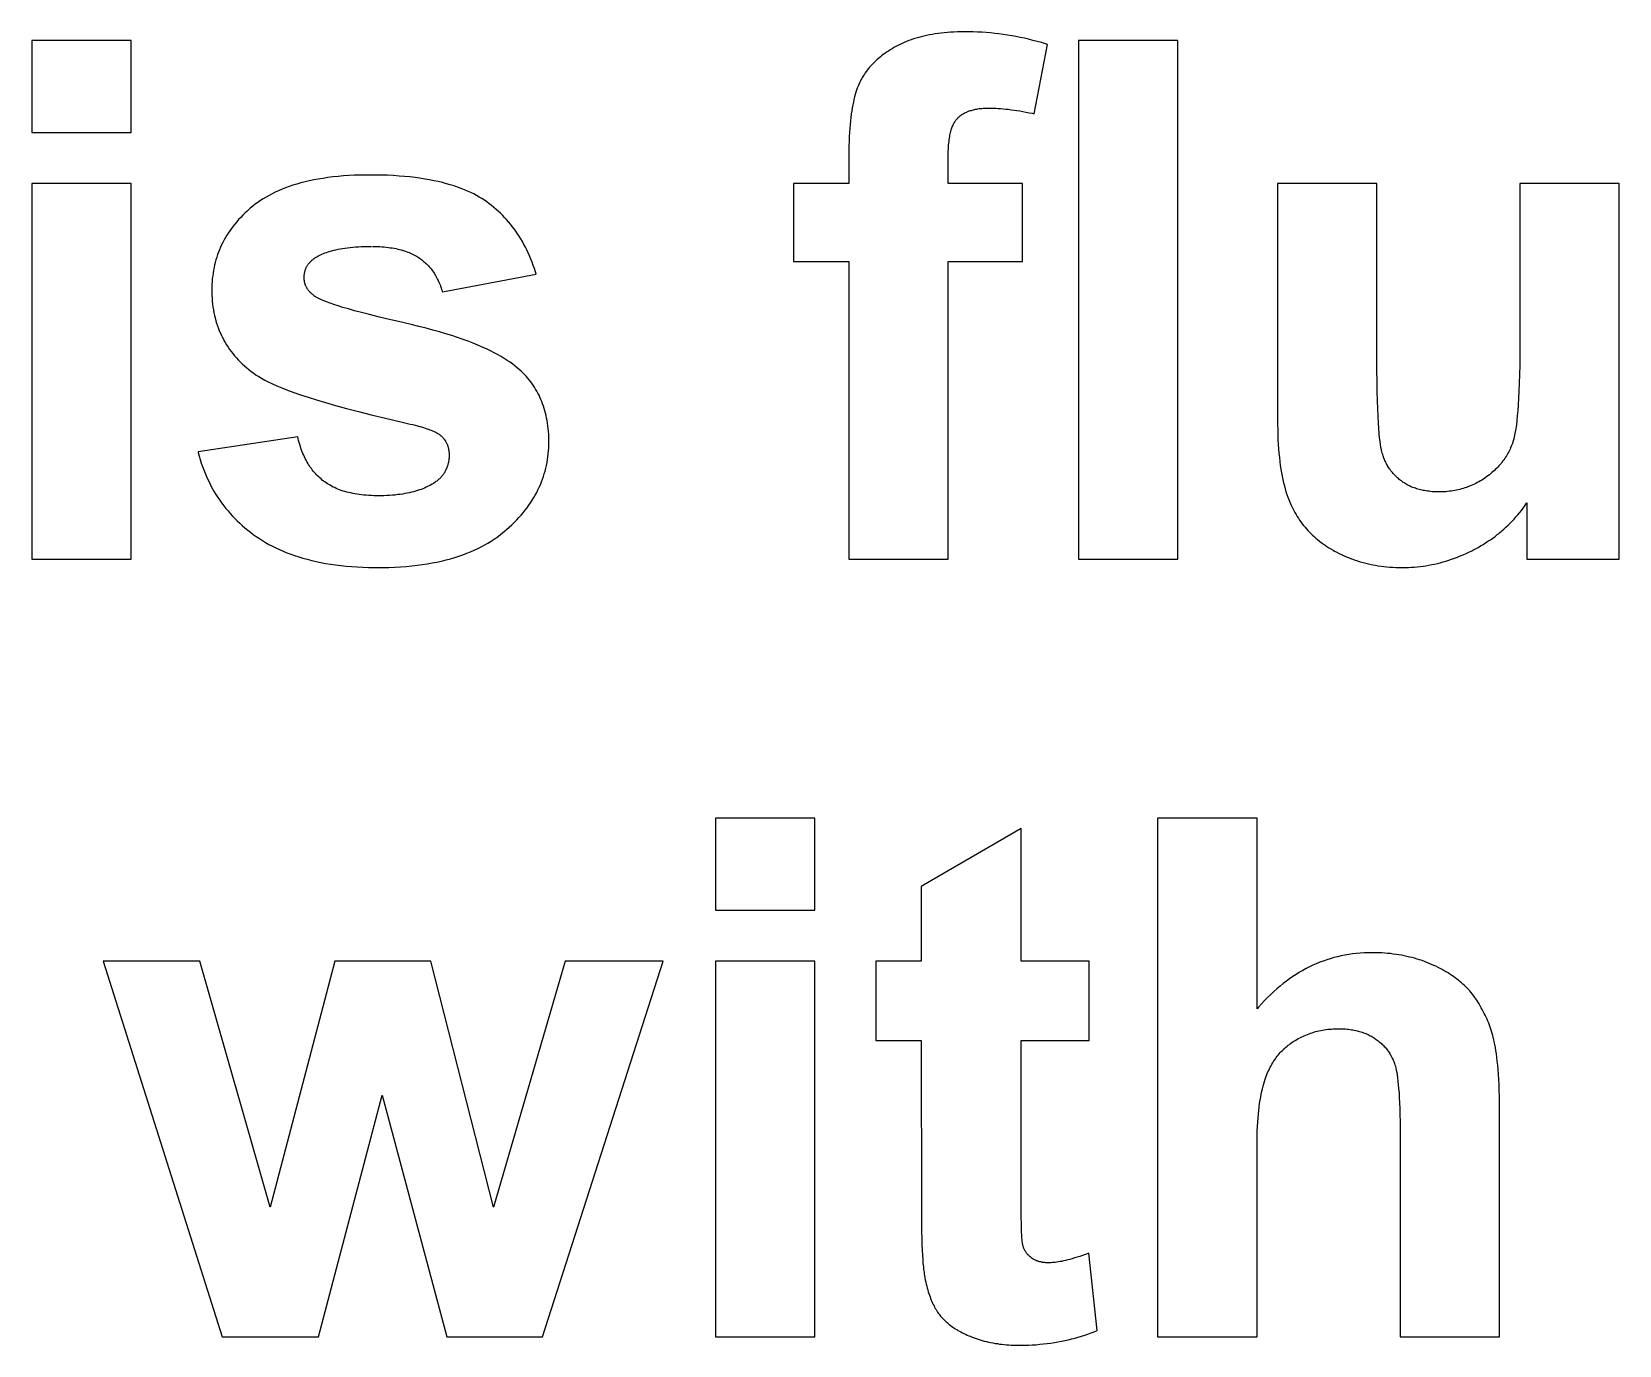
# Model space of a CAD drawing. Header units: millimetres. Extents: x 0 to 841, y 0 to 594.
# Drawn here: x 163.5 to 175.74, y 324.76 to 334.9 of the extents above; entities that cross this region are included whole.
import ezdxf

# ---------------------------------------------------------------- set-up
doc = ezdxf.new("R2010")
doc.units = ezdxf.units.MM
doc.header["$LTSCALE"] = 46.255
doc.layers.add('5_CURVES', color=7, linetype='CONTINUOUS')

msp = doc.modelspace()

# ---------------------------------------------------------------- linework, layer by layer
at = {"layer": '5_CURVES', "color": 7, "linetype": 'CONTINUOUS'}
for p, q in [((163.497, 334.83), (163.497, 334.121)), ((164.264, 334.83), (163.497, 334.83)), ((164.264, 334.121), (164.264, 334.83)), ((171.23, 334.265), (171.333, 334.8)), ((171.571, 334.83), (171.571, 330.83)), ((172.338, 334.83), (171.571, 334.83)), ((172.338, 330.83), (172.338, 334.83)), ((163.497, 334.121), (164.264, 334.121)), ((169.8, 333.946), (169.8, 333.728)), ((163.497, 333.728), (163.497, 330.83)), ((164.264, 333.728), (163.497, 333.728)), ((164.264, 330.83), (164.264, 333.728)), ((169.374, 333.728), (169.374, 333.125)), ((169.8, 333.728), (169.374, 333.728)), ((171.14, 333.728), (170.567, 333.728)), ((171.14, 333.125), (171.14, 333.728)), ((173.107, 333.728), (173.107, 331.867)), ((173.874, 333.728), (173.107, 333.728)), ((173.874, 332.289), (173.874, 333.728)), ((175.743, 333.728), (174.976, 333.728)), ((175.743, 330.83), (175.743, 333.728)), ((169.374, 333.125), (169.8, 333.125)), ((169.8, 333.125), (169.8, 330.83)), ((170.567, 330.83), (170.567, 333.125)), ((170.567, 333.125), (171.14, 333.125)), ((166.665, 332.893), (167.388, 333.027)), ((165.549, 331.774), (164.78, 331.657)), ((175.031, 331.264), (175.031, 330.83)), ((163.497, 330.83), (164.264, 330.83)), ((169.8, 330.83), (170.567, 330.83)), ((171.571, 330.83), (172.338, 330.83)), ((175.031, 330.83), (175.743, 330.83)), ((168.771, 328.83), (168.771, 328.121)), ((169.538, 328.83), (168.771, 328.83)), ((169.538, 328.121), (169.538, 328.83)), ((172.182, 328.83), (172.182, 324.83)), ((172.949, 328.83), (172.182, 328.83)), ((172.949, 327.359), (172.949, 328.83)), ((171.129, 328.751), (170.359, 328.304)), ((171.129, 327.728), (171.129, 328.751)), ((170.359, 328.304), (170.359, 327.728)), ((168.771, 328.121), (169.538, 328.121)), ((164.048, 327.728), (164.965, 324.83)), ((164.793, 327.728), (164.048, 327.728)), ((165.336, 325.829), (164.793, 327.728)), ((165.836, 327.728), (165.336, 325.829)), ((166.575, 327.728), (165.836, 327.728)), ((167.058, 325.829), (166.575, 327.728)), ((167.612, 327.728), (167.058, 325.829)), ((167.437, 324.83), (168.368, 327.728)), ((168.368, 327.728), (167.612, 327.728)), ((168.771, 327.728), (168.771, 324.83)), ((169.538, 327.728), (168.771, 327.728)), ((169.538, 324.83), (169.538, 327.728)), ((170.007, 327.728), (170.007, 327.117)), ((170.359, 327.728), (170.007, 327.728)), ((171.653, 327.728), (171.129, 327.728)), ((171.653, 327.117), (171.653, 327.728)), ((170.007, 327.117), (170.359, 327.117)), ((170.359, 327.117), (170.36, 325.767)), ((171.129, 325.949), (171.129, 327.117)), ((171.129, 327.117), (171.653, 327.117)), ((165.71, 324.83), (166.201, 326.694)), ((166.201, 326.694), (166.7, 324.83)), ((174.82, 324.83), (174.82, 326.58)), ((174.054, 326.379), (174.054, 324.83)), ((171.129, 325.818), (171.129, 325.949)), ((171.13, 325.749), (171.129, 325.818)), ((171.715, 324.879), (171.65, 325.474)), ((164.965, 324.83), (165.71, 324.83)), ((166.7, 324.83), (167.437, 324.83)), ((168.771, 324.83), (169.538, 324.83)), ((172.182, 324.83), (172.949, 324.83)), ((174.054, 324.83), (174.82, 324.83))]:
    msp.add_line(p, q, dxfattribs=at)
for points in [[(170.692, 334.898), (170.691, 334.898), (170.664, 334.898), (170.637, 334.897), (170.611, 334.896), (170.585, 334.895), (170.56, 334.893), (170.536, 334.891), (170.512, 334.888), (170.488, 334.885), (170.465, 334.882), (170.443, 334.878), (170.421, 334.874), (170.4, 334.87), (170.379, 334.865), (170.359, 334.86), (170.339, 334.854), (170.319, 334.849), (170.3, 334.843), (170.281, 334.836), (170.263, 334.83), (170.246, 334.823), (170.228, 334.816), (170.211, 334.808), (170.195, 334.8), (170.179, 334.792), (170.163, 334.784)], [(171.333, 334.8), (171.318, 334.805), (171.285, 334.815), (171.252, 334.824), (171.22, 334.832), (171.187, 334.84), (171.155, 334.848), (171.122, 334.855), (171.089, 334.861), (171.056, 334.867), (171.024, 334.873), (170.991, 334.877), (170.958, 334.882), (170.925, 334.886), (170.892, 334.889), (170.859, 334.892), (170.826, 334.894), (170.793, 334.896), (170.759, 334.897), (170.726, 334.898), (170.692, 334.898)], [(170.163, 334.784), (170.148, 334.776), (170.133, 334.767), (170.119, 334.758), (170.105, 334.749), (170.091, 334.74), (170.078, 334.731), (170.065, 334.722), (170.053, 334.712), (170.041, 334.703), (170.029, 334.693), (170.018, 334.684), (170.008, 334.674), (169.997, 334.664), (169.987, 334.654), (169.978, 334.644), (169.968, 334.634), (169.959, 334.624), (169.951, 334.614), (169.942, 334.603), (169.935, 334.593), (169.927, 334.582), (169.92, 334.571), (169.912, 334.56), (169.906, 334.549), (169.899, 334.538), (169.893, 334.527), (169.887, 334.515), (169.884, 334.509), (169.882, 334.504), (169.876, 334.492)], [(169.876, 334.492), (169.871, 334.478), (169.865, 334.463), (169.859, 334.447), (169.854, 334.431), (169.849, 334.413), (169.844, 334.395), (169.839, 334.376), (169.835, 334.355), (169.83, 334.334), (169.826, 334.312), (169.822, 334.288), (169.819, 334.264), (169.815, 334.238), (169.812, 334.211), (169.809, 334.182), (169.807, 334.153), (169.805, 334.121), (169.803, 334.089), (169.802, 334.055), (169.801, 334.019), (169.8, 333.982), (169.8, 333.946)], [(170.638, 334.23), (170.64, 334.232), (170.642, 334.234), (170.647, 334.239), (170.651, 334.243), (170.656, 334.247), (170.661, 334.251), (170.667, 334.255), (170.672, 334.259), (170.678, 334.263), (170.683, 334.266), (170.689, 334.269), (170.696, 334.273), (170.702, 334.276), (170.709, 334.279), (170.715, 334.282), (170.722, 334.285), (170.729, 334.287), (170.737, 334.29), (170.745, 334.292), (170.752, 334.294), (170.761, 334.296), (170.769, 334.298), (170.778, 334.3), (170.787, 334.302), (170.796, 334.303), (170.805, 334.305), (170.815, 334.306), (170.825, 334.307), (170.835, 334.308), (170.846, 334.308), (170.857, 334.309), (170.868, 334.309), (170.878, 334.309)], [(170.878, 334.309), (170.896, 334.309), (170.914, 334.308), (170.933, 334.308), (170.952, 334.307), (170.971, 334.305), (170.991, 334.304), (171.011, 334.302), (171.032, 334.3), (171.053, 334.297), (171.075, 334.294), (171.097, 334.291), (171.119, 334.287), (171.142, 334.283), (171.166, 334.279), (171.19, 334.274), (171.215, 334.269), (171.23, 334.265)], [(170.567, 333.728), (170.567, 333.943), (170.567, 333.961), (170.567, 333.978), (170.568, 333.994), (170.569, 334.01), (170.57, 334.025), (170.571, 334.039), (170.573, 334.052), (170.574, 334.065), (170.576, 334.077), (170.578, 334.089), (170.58, 334.1), (170.582, 334.111), (170.585, 334.121), (170.587, 334.131), (170.59, 334.14), (170.593, 334.149), (170.595, 334.157), (170.598, 334.165), (170.601, 334.172), (170.605, 334.18), (170.608, 334.186), (170.611, 334.193), (170.615, 334.199), (170.618, 334.205), (170.622, 334.21), (170.626, 334.216), (170.63, 334.221), (170.634, 334.225), (170.638, 334.23)], [(166.106, 333.793), (166.078, 333.793), (166.031, 333.792), (165.986, 333.791), (165.943, 333.789), (165.901, 333.786), (165.86, 333.782), (165.82, 333.778), (165.781, 333.773), (165.744, 333.767), (165.707, 333.761), (165.672, 333.755), (165.638, 333.748), (165.605, 333.74), (165.573, 333.732), (165.542, 333.723), (165.512, 333.714), (165.483, 333.704), (165.455, 333.694), (165.428, 333.683), (165.401, 333.672), (165.376, 333.66), (165.351, 333.648), (165.328, 333.636), (165.305, 333.623), (165.283, 333.609), (165.261, 333.596), (165.241, 333.582), (165.221, 333.567), (165.202, 333.552), (165.183, 333.537)], [(166.989, 333.598), (166.969, 333.611), (166.949, 333.623), (166.928, 333.635), (166.906, 333.647), (166.883, 333.658), (166.859, 333.669), (166.835, 333.679), (166.809, 333.69), (166.782, 333.699), (166.755, 333.709), (166.726, 333.718), (166.696, 333.726), (166.665, 333.734), (166.633, 333.742), (166.6, 333.749), (166.565, 333.756), (166.529, 333.762), (166.492, 333.768), (166.454, 333.773), (166.414, 333.778), (166.373, 333.782), (166.331, 333.785), (166.287, 333.788), (166.241, 333.791), (166.194, 333.792), (166.146, 333.793), (166.106, 333.793)], [(174.976, 333.728), (174.976, 332.491), (174.976, 332.405), (174.975, 332.326), (174.973, 332.253), (174.971, 332.187), (174.969, 332.126), (174.966, 332.071), (174.963, 332.021), (174.96, 331.975), (174.956, 331.935), (174.953, 331.898), (174.949, 331.865), (174.945, 331.836), (174.94, 331.811), (174.936, 331.788), (174.932, 331.768), (174.927, 331.75), (174.923, 331.735), (174.919, 331.722)], [(167.388, 333.027), (167.382, 333.045), (167.374, 333.071), (167.365, 333.096), (167.356, 333.121), (167.347, 333.145), (167.337, 333.169), (167.327, 333.192), (167.316, 333.215), (167.305, 333.237), (167.294, 333.258), (167.282, 333.279), (167.27, 333.3), (167.258, 333.32), (167.245, 333.34), (167.232, 333.359), (167.218, 333.378), (167.204, 333.396), (167.19, 333.414), (167.175, 333.432), (167.16, 333.449), (167.145, 333.466), (167.129, 333.482), (167.113, 333.498), (167.096, 333.513), (167.079, 333.528), (167.062, 333.543), (167.044, 333.557), (167.026, 333.571), (167.008, 333.585), (166.989, 333.598)], [(165.183, 333.537), (165.177, 333.531), (165.159, 333.515), (165.142, 333.499), (165.125, 333.482), (165.109, 333.466), (165.093, 333.449), (165.079, 333.432), (165.064, 333.415), (165.051, 333.398), (165.038, 333.381), (165.025, 333.363), (165.013, 333.345), (165.002, 333.328), (164.991, 333.31), (164.981, 333.292), (164.971, 333.273), (164.962, 333.255), (164.954, 333.236), (164.946, 333.217), (164.938, 333.198), (164.931, 333.179), (164.924, 333.159), (164.918, 333.139), (164.913, 333.119), (164.908, 333.099), (164.903, 333.079), (164.899, 333.058), (164.896, 333.037), (164.893, 333.015), (164.89, 332.994), (164.888, 332.972), (164.887, 332.949), (164.886, 332.927), (164.886, 332.904)], [(165.686, 333.156), (165.695, 333.162), (165.704, 333.167), (165.714, 333.172), (165.724, 333.177), (165.735, 333.182), (165.747, 333.187), (165.759, 333.192), (165.771, 333.196), (165.784, 333.201), (165.798, 333.205), (165.812, 333.209), (165.827, 333.213), (165.843, 333.217), (165.86, 333.22), (165.877, 333.223), (165.895, 333.226), (165.913, 333.229), (165.933, 333.232), (165.953, 333.234), (165.974, 333.236), (165.995, 333.238), (166.018, 333.239), (166.042, 333.241), (166.066, 333.241), (166.091, 333.242), (166.117, 333.242), (166.119, 333.242)], [(166.125, 333.242), (166.144, 333.242), (166.163, 333.241), (166.181, 333.241), (166.198, 333.239), (166.215, 333.238), (166.232, 333.236), (166.248, 333.235), (166.263, 333.232), (166.278, 333.23), (166.293, 333.228), (166.307, 333.225), (166.321, 333.222), (166.335, 333.218), (166.348, 333.215), (166.361, 333.211), (166.373, 333.207), (166.385, 333.203), (166.397, 333.199), (166.408, 333.195), (166.419, 333.19), (166.43, 333.185), (166.44, 333.18), (166.45, 333.175), (166.46, 333.169), (166.47, 333.164), (166.479, 333.158), (166.488, 333.152)], [(165.598, 333.002), (165.598, 333.002), (165.598, 333.008), (165.598, 333.013), (165.599, 333.019), (165.599, 333.024), (165.6, 333.029), (165.601, 333.034), (165.602, 333.039), (165.603, 333.044), (165.604, 333.048), (165.605, 333.053), (165.606, 333.058), (165.608, 333.062), (165.61, 333.067), (165.611, 333.071), (165.613, 333.076), (165.615, 333.08), (165.617, 333.084), (165.62, 333.088), (165.622, 333.092), (165.625, 333.097), (165.627, 333.101), (165.63, 333.105), (165.633, 333.109), (165.636, 333.112), (165.64, 333.116), (165.643, 333.12), (165.647, 333.124), (165.65, 333.128), (165.654, 333.131), (165.658, 333.135), (165.663, 333.139), (165.667, 333.142), (165.671, 333.146), (165.676, 333.149), (165.681, 333.153), (165.686, 333.156)], [(166.488, 333.152), (166.496, 333.146), (166.504, 333.14), (166.512, 333.134), (166.52, 333.127), (166.528, 333.121), (166.535, 333.114), (166.543, 333.107), (166.55, 333.1), (166.557, 333.092), (166.564, 333.085), (166.57, 333.077), (166.577, 333.069), (166.583, 333.061), (166.589, 333.053), (166.595, 333.044), (166.601, 333.035), (166.607, 333.026), (166.612, 333.017), (166.618, 333.008), (166.623, 332.998), (166.628, 332.988), (166.633, 332.978), (166.638, 332.967), (166.642, 332.957), (166.647, 332.946), (166.651, 332.935), (166.655, 332.923), (166.659, 332.911), (166.663, 332.899), (166.665, 332.893)], [(165.674, 332.862), (165.671, 332.865), (165.667, 332.868), (165.662, 332.872), (165.658, 332.876), (165.654, 332.879), (165.65, 332.883), (165.647, 332.887), (165.643, 332.89), (165.64, 332.894), (165.636, 332.898), (165.633, 332.901), (165.63, 332.905), (165.628, 332.909), (165.625, 332.913), (165.622, 332.917), (165.62, 332.921), (165.618, 332.924), (165.616, 332.928), (165.614, 332.932), (165.612, 332.936), (165.61, 332.94), (165.609, 332.943), (165.608, 332.945), (165.607, 332.949), (165.606, 332.953), (165.604, 332.957), (165.603, 332.961), (165.602, 332.966), (165.601, 332.97), (165.6, 332.974), (165.6, 332.979), (165.599, 332.983), (165.599, 332.988), (165.598, 332.993), (165.598, 332.997), (165.598, 333.002)], [(164.886, 332.904), (164.886, 332.89), (164.887, 332.866), (164.888, 332.843), (164.89, 332.82), (164.892, 332.797), (164.895, 332.775), (164.898, 332.753), (164.902, 332.731), (164.907, 332.71), (164.911, 332.69), (164.917, 332.669), (164.923, 332.649), (164.93, 332.629), (164.937, 332.61), (164.944, 332.591), (164.952, 332.572), (164.961, 332.554), (164.97, 332.535), (164.975, 332.526), (164.979, 332.517), (164.99, 332.5), (165, 332.482), (165.011, 332.465), (165.023, 332.448), (165.035, 332.432), (165.048, 332.415), (165.062, 332.399), (165.076, 332.383), (165.09, 332.367), (165.105, 332.352), (165.121, 332.337), (165.137, 332.322), (165.154, 332.307), (165.172, 332.292), (165.19, 332.278), (165.209, 332.264), (165.229, 332.25)], [(166.327, 332.662), (166.244, 332.681), (166.17, 332.699), (166.103, 332.716), (166.042, 332.732), (165.988, 332.746), (165.94, 332.76), (165.898, 332.772), (165.86, 332.784), (165.827, 332.795), (165.798, 332.805), (165.772, 332.814), (165.751, 332.823), (165.732, 332.831), (165.716, 332.838), (165.702, 332.845), (165.691, 332.851), (165.682, 332.857), (165.674, 332.862)], [(167.244, 332.304), (167.226, 332.319), (167.207, 332.333), (167.187, 332.348), (167.165, 332.363), (167.142, 332.377), (167.117, 332.392), (167.091, 332.407), (167.064, 332.422), (167.035, 332.436), (167.004, 332.451), (166.972, 332.466), (166.937, 332.48), (166.901, 332.495), (166.863, 332.51), (166.824, 332.524), (166.782, 332.539), (166.738, 332.554), (166.691, 332.568), (166.643, 332.582), (166.592, 332.597), (166.539, 332.611), (166.483, 332.625), (166.425, 332.639), (166.327, 332.662)], [(165.229, 332.25), (165.248, 332.238), (165.27, 332.225), (165.294, 332.211), (165.322, 332.197), (165.353, 332.182), (165.388, 332.166), (165.427, 332.15), (165.471, 332.133), (165.518, 332.116), (165.571, 332.097), (165.63, 332.078), (165.694, 332.058), (165.764, 332.037), (165.841, 332.015), (165.925, 331.992), (166.017, 331.968), (166.116, 331.943), (166.225, 331.916), (166.343, 331.889)], [(167.486, 331.736), (167.486, 331.748), (167.486, 331.771), (167.485, 331.793), (167.483, 331.815), (167.481, 331.836), (167.479, 331.857), (167.476, 331.878), (167.473, 331.898), (167.469, 331.917), (167.465, 331.937), (167.461, 331.956), (167.456, 331.974), (167.45, 331.992), (167.445, 332.01), (167.438, 332.028), (167.432, 332.045), (167.425, 332.062), (167.417, 332.078), (167.41, 332.095), (167.402, 332.111), (167.393, 332.126), (167.384, 332.142), (167.375, 332.157), (167.365, 332.172), (167.36, 332.179), (167.355, 332.186), (167.344, 332.2), (167.333, 332.214), (167.322, 332.228), (167.31, 332.241), (167.298, 332.254), (167.285, 332.267), (167.272, 332.28), (167.258, 332.292), (167.244, 332.304)], [(173.915, 331.646), (173.911, 331.658), (173.908, 331.673), (173.904, 331.691), (173.901, 331.713), (173.898, 331.737), (173.894, 331.766), (173.891, 331.8), (173.888, 331.838), (173.885, 331.882), (173.882, 331.932), (173.88, 331.988), (173.878, 332.051), (173.876, 332.122), (173.875, 332.201), (173.874, 332.289)], [(166.343, 331.889), (166.416, 331.872), (166.436, 331.868), (166.454, 331.863), (166.472, 331.858), (166.488, 331.854), (166.504, 331.849), (166.518, 331.845), (166.532, 331.841), (166.545, 331.836), (166.557, 331.832), (166.568, 331.828), (166.579, 331.824), (166.588, 331.82), (166.597, 331.816), (166.606, 331.812), (166.614, 331.808), (166.621, 331.804), (166.627, 331.8), (166.634, 331.797), (166.639, 331.793), (166.644, 331.789), (166.649, 331.786), (166.653, 331.782), (166.657, 331.779), (166.661, 331.776)], [(173.107, 331.867), (173.108, 331.826), (173.109, 331.788), (173.11, 331.75), (173.112, 331.714), (173.115, 331.68), (173.118, 331.646), (173.121, 331.614), (173.124, 331.583), (173.128, 331.553), (173.133, 331.524), (173.137, 331.496), (173.143, 331.469), (173.148, 331.443), (173.154, 331.419), (173.16, 331.395), (173.166, 331.372), (173.172, 331.35), (173.179, 331.329), (173.186, 331.308), (173.194, 331.289), (173.201, 331.27), (173.209, 331.252)], [(165.748, 331.432), (165.738, 331.44), (165.729, 331.448), (165.72, 331.456), (165.711, 331.464), (165.702, 331.472), (165.693, 331.481), (165.685, 331.49), (165.677, 331.499), (165.669, 331.509), (165.661, 331.519), (165.654, 331.529), (165.646, 331.539), (165.639, 331.549), (165.632, 331.56), (165.626, 331.571), (165.619, 331.583), (165.613, 331.594), (165.607, 331.606), (165.601, 331.619), (165.595, 331.631), (165.589, 331.644), (165.584, 331.658), (165.579, 331.671), (165.574, 331.685), (165.569, 331.699), (165.564, 331.714), (165.56, 331.729), (165.556, 331.745), (165.552, 331.76), (165.549, 331.774)], [(166.661, 331.776), (166.664, 331.772), (166.668, 331.769), (166.671, 331.765), (166.674, 331.761), (166.677, 331.758), (166.68, 331.754), (166.682, 331.75), (166.685, 331.746), (166.688, 331.742), (166.69, 331.738), (166.692, 331.734), (166.695, 331.729), (166.697, 331.725), (166.699, 331.721), (166.701, 331.716), (166.703, 331.712), (166.704, 331.707), (166.706, 331.703), (166.707, 331.698), (166.709, 331.693), (166.71, 331.689), (166.711, 331.684), (166.712, 331.679), (166.713, 331.674), (166.714, 331.669), (166.715, 331.663), (166.715, 331.658), (166.716, 331.653), (166.716, 331.647), (166.717, 331.642), (166.717, 331.636), (166.717, 331.632)], [(167.153, 331.052), (167.16, 331.058), (167.181, 331.077), (167.2, 331.095), (167.219, 331.113), (167.238, 331.132), (167.255, 331.151), (167.272, 331.169), (167.288, 331.188), (167.303, 331.207), (167.318, 331.226), (167.332, 331.246), (167.345, 331.265), (167.358, 331.284), (167.37, 331.304), (167.381, 331.324), (167.392, 331.344), (167.402, 331.364), (167.412, 331.384), (167.421, 331.404), (167.429, 331.425), (167.437, 331.446), (167.444, 331.467), (167.448, 331.477), (167.451, 331.488), (167.457, 331.509), (167.462, 331.531), (167.467, 331.552), (167.472, 331.574), (167.476, 331.597), (167.479, 331.619), (167.481, 331.642), (167.484, 331.665), (167.485, 331.688), (167.486, 331.712), (167.486, 331.736)], [(164.78, 331.657), (164.781, 331.653), (164.788, 331.625), (164.796, 331.598), (164.805, 331.571), (164.814, 331.544), (164.824, 331.519), (164.834, 331.493), (164.844, 331.468), (164.855, 331.444), (164.867, 331.42), (164.879, 331.396), (164.892, 331.373), (164.905, 331.35), (164.918, 331.328), (164.933, 331.306), (164.947, 331.284), (164.962, 331.263), (164.97, 331.252), (164.978, 331.242), (164.994, 331.221), (165.011, 331.201), (165.028, 331.182), (165.045, 331.162), (165.064, 331.143), (165.082, 331.125), (165.102, 331.106), (165.121, 331.088), (165.142, 331.071), (165.163, 331.053), (165.184, 331.037), (165.206, 331.02), (165.229, 331.004)], [(166.717, 331.632), (166.717, 331.625), (166.716, 331.617), (166.716, 331.61), (166.715, 331.603), (166.715, 331.596), (166.714, 331.589), (166.713, 331.582), (166.711, 331.575), (166.71, 331.568), (166.708, 331.562), (166.706, 331.555), (166.704, 331.549), (166.702, 331.543), (166.7, 331.537), (166.698, 331.531), (166.696, 331.528), (166.695, 331.525), (166.692, 331.519), (166.689, 331.513), (166.686, 331.507), (166.683, 331.502), (166.68, 331.496), (166.676, 331.491), (166.673, 331.486), (166.669, 331.48), (166.665, 331.475), (166.661, 331.47), (166.656, 331.465), (166.652, 331.46), (166.647, 331.455), (166.642, 331.45), (166.637, 331.446), (166.632, 331.441), (166.626, 331.437), (166.621, 331.432), (166.615, 331.428)], [(174.07, 331.427), (174.062, 331.433), (174.054, 331.439), (174.046, 331.445), (174.039, 331.451), (174.032, 331.458), (174.025, 331.464), (174.018, 331.471), (174.011, 331.477), (174.005, 331.484), (173.999, 331.491), (173.993, 331.498), (173.987, 331.505), (173.981, 331.512), (173.976, 331.52), (173.971, 331.527), (173.965, 331.535), (173.961, 331.542), (173.956, 331.55), (173.954, 331.554), (173.951, 331.558), (173.947, 331.566), (173.943, 331.574), (173.939, 331.583), (173.935, 331.591), (173.931, 331.6), (173.927, 331.609), (173.924, 331.618), (173.921, 331.627), (173.918, 331.636), (173.915, 331.646)], [(174.919, 331.722), (174.915, 331.711), (174.91, 331.7), (174.905, 331.689), (174.901, 331.678), (174.895, 331.668), (174.89, 331.657), (174.884, 331.647), (174.879, 331.636), (174.876, 331.631), (174.873, 331.626), (174.866, 331.616), (174.86, 331.606), (174.853, 331.596), (174.846, 331.587), (174.838, 331.577), (174.831, 331.568), (174.823, 331.559), (174.815, 331.549), (174.807, 331.54), (174.798, 331.531), (174.789, 331.523), (174.78, 331.514), (174.771, 331.505), (174.761, 331.497), (174.751, 331.489), (174.741, 331.48), (174.73, 331.472), (174.719, 331.464), (174.708, 331.457), (174.706, 331.455)], [(166.168, 331.319), (166.157, 331.319), (166.136, 331.319), (166.117, 331.32), (166.097, 331.321), (166.078, 331.322), (166.06, 331.324), (166.042, 331.326), (166.024, 331.328), (166.007, 331.33), (165.99, 331.333), (165.974, 331.336), (165.958, 331.34), (165.943, 331.343), (165.928, 331.347), (165.913, 331.351), (165.899, 331.355), (165.885, 331.36), (165.872, 331.365), (165.859, 331.37), (165.846, 331.375), (165.834, 331.381), (165.822, 331.386), (165.81, 331.392), (165.799, 331.399), (165.788, 331.405), (165.778, 331.411), (165.767, 331.418), (165.757, 331.425), (165.748, 331.432)], [(166.615, 331.428), (166.606, 331.421), (166.596, 331.414), (166.585, 331.408), (166.574, 331.401), (166.563, 331.395), (166.551, 331.389), (166.539, 331.384), (166.527, 331.378), (166.514, 331.373), (166.501, 331.367), (166.487, 331.363), (166.472, 331.358), (166.458, 331.353), (166.442, 331.349), (166.426, 331.345), (166.41, 331.341), (166.393, 331.338), (166.376, 331.335), (166.358, 331.332), (166.339, 331.329), (166.32, 331.327), (166.3, 331.324), (166.279, 331.323), (166.258, 331.321), (166.236, 331.32), (166.214, 331.319), (166.19, 331.319), (166.168, 331.319)], [(174.354, 331.349), (174.352, 331.349), (174.338, 331.349), (174.325, 331.349), (174.312, 331.35), (174.3, 331.35), (174.288, 331.351), (174.276, 331.353), (174.264, 331.354), (174.252, 331.356), (174.241, 331.358), (174.23, 331.36), (174.22, 331.362), (174.209, 331.364), (174.199, 331.367), (174.189, 331.37), (174.179, 331.373), (174.17, 331.376), (174.16, 331.379), (174.151, 331.383), (174.142, 331.386), (174.133, 331.39), (174.125, 331.394), (174.116, 331.398), (174.108, 331.403), (174.1, 331.407), (174.092, 331.412), (174.085, 331.417), (174.077, 331.422), (174.07, 331.427)], [(174.706, 331.455), (174.695, 331.447), (174.683, 331.44), (174.672, 331.433), (174.66, 331.426), (174.648, 331.42), (174.636, 331.414), (174.625, 331.408), (174.613, 331.402), (174.601, 331.397), (174.588, 331.392), (174.582, 331.39), (174.576, 331.387), (174.564, 331.383), (174.551, 331.379), (174.539, 331.375), (174.526, 331.371), (174.513, 331.368), (174.5, 331.365), (174.487, 331.362), (174.474, 331.359), (174.46, 331.357), (174.447, 331.355), (174.433, 331.353), (174.419, 331.352), (174.406, 331.35), (174.391, 331.35), (174.377, 331.349), (174.363, 331.349), (174.354, 331.349)], [(173.209, 331.252), (173.217, 331.236), (173.224, 331.22), (173.233, 331.204), (173.241, 331.189), (173.25, 331.174), (173.259, 331.159), (173.268, 331.145), (173.277, 331.131), (173.287, 331.117), (173.298, 331.103), (173.308, 331.09), (173.319, 331.076), (173.33, 331.064), (173.341, 331.051), (173.353, 331.038), (173.365, 331.026), (173.377, 331.014), (173.39, 331.003), (173.403, 330.991), (173.416, 330.98), (173.43, 330.969), (173.444, 330.958), (173.458, 330.948), (173.473, 330.937), (173.488, 330.927), (173.503, 330.917), (173.519, 330.908), (173.535, 330.898), (173.546, 330.892)], [(174.613, 330.898), (174.634, 330.909), (174.654, 330.92), (174.673, 330.931), (174.693, 330.943), (174.712, 330.955), (174.73, 330.967), (174.749, 330.979), (174.767, 330.992), (174.785, 331.005), (174.802, 331.019), (174.811, 331.026), (174.819, 331.033), (174.836, 331.047), (174.853, 331.061), (174.869, 331.076), (174.885, 331.091), (174.901, 331.107), (174.916, 331.122), (174.931, 331.138), (174.946, 331.155), (174.96, 331.172), (174.975, 331.189), (174.988, 331.206), (175.002, 331.224), (175.015, 331.242), (175.028, 331.261), (175.031, 331.264)], [(165.229, 331.004), (165.253, 330.988), (165.277, 330.973), (165.301, 330.958), (165.327, 330.943), (165.353, 330.929), (165.38, 330.916), (165.407, 330.903), (165.436, 330.891), (165.465, 330.879), (165.495, 330.868), (165.525, 330.857), (165.557, 330.847), (165.589, 330.837), (165.622, 330.828), (165.657, 330.819), (165.692, 330.811), (165.727, 330.804), (165.764, 330.797), (165.802, 330.791), (165.841, 330.785), (165.881, 330.78), (165.922, 330.776), (165.964, 330.772), (166.007, 330.769), (166.051, 330.767), (166.096, 330.766), (166.143, 330.765), (166.168, 330.765)], [(166.168, 330.765), (166.204, 330.765), (166.251, 330.766), (166.297, 330.768), (166.342, 330.77), (166.386, 330.773), (166.428, 330.777), (166.469, 330.782), (166.509, 330.787), (166.548, 330.793), (166.586, 330.8), (166.623, 330.807), (166.658, 330.815), (166.693, 330.824), (166.727, 330.833), (166.76, 330.842), (166.791, 330.853), (166.822, 330.863), (166.853, 330.875), (166.882, 330.887), (166.91, 330.899), (166.938, 330.912), (166.965, 330.925), (166.991, 330.939), (167.016, 330.954), (167.04, 330.969), (167.064, 330.984), (167.087, 331), (167.11, 331.017), (167.132, 331.034), (167.153, 331.052)], [(173.546, 330.892), (173.564, 330.882), (173.583, 330.873), (173.601, 330.864), (173.62, 330.855), (173.639, 330.847), (173.659, 330.839), (173.678, 330.832), (173.688, 330.828), (173.698, 330.825), (173.717, 330.818), (173.737, 330.812), (173.758, 330.806), (173.778, 330.8), (173.799, 330.795), (173.82, 330.79), (173.841, 330.786), (173.862, 330.782), (173.884, 330.779), (173.906, 330.775), (173.928, 330.773), (173.95, 330.77), (173.973, 330.768), (173.996, 330.767), (174.019, 330.766), (174.042, 330.765), (174.066, 330.765), (174.07, 330.765)], [(174.07, 330.765), (174.093, 330.765), (174.116, 330.766), (174.139, 330.767), (174.161, 330.768), (174.184, 330.77), (174.206, 330.773), (174.229, 330.775), (174.251, 330.779), (174.273, 330.783), (174.296, 330.787), (174.318, 330.791), (174.34, 330.797), (174.362, 330.802), (174.384, 330.808), (174.406, 330.815), (174.428, 330.822), (174.45, 330.829), (174.472, 330.837), (174.494, 330.845), (174.516, 330.854), (174.538, 330.863), (174.561, 330.873), (174.583, 330.883), (174.605, 330.894), (174.613, 330.898)], [(173.835, 327.793), (173.805, 327.793), (173.774, 327.792), (173.744, 327.79), (173.714, 327.787), (173.685, 327.784), (173.656, 327.779), (173.627, 327.774), (173.598, 327.769), (173.57, 327.762), (173.542, 327.755), (173.514, 327.747), (173.487, 327.738), (173.473, 327.734), (173.459, 327.729), (173.432, 327.719), (173.406, 327.708), (173.379, 327.696), (173.353, 327.684), (173.327, 327.67), (173.301, 327.656), (173.276, 327.642), (173.25, 327.626), (173.225, 327.61), (173.2, 327.592), (173.175, 327.574), (173.15, 327.556), (173.126, 327.536), (173.102, 327.515), (173.078, 327.494), (173.054, 327.471), (173.03, 327.448), (173.006, 327.424), (172.983, 327.398), (172.96, 327.372), (172.949, 327.359)], [(174.313, 327.695), (174.295, 327.703), (174.277, 327.711), (174.259, 327.718), (174.241, 327.725), (174.222, 327.732), (174.203, 327.738), (174.184, 327.744), (174.164, 327.75), (174.145, 327.755), (174.125, 327.76), (174.104, 327.765), (174.084, 327.769), (174.063, 327.773), (174.043, 327.777), (174.021, 327.78), (174, 327.783), (173.978, 327.786), (173.956, 327.788), (173.934, 327.79), (173.912, 327.791), (173.889, 327.792), (173.867, 327.793), (173.843, 327.793), (173.835, 327.793)], [(174.632, 327.444), (174.624, 327.455), (174.615, 327.466), (174.607, 327.477), (174.598, 327.488), (174.589, 327.499), (174.579, 327.509), (174.569, 327.52), (174.559, 327.53), (174.548, 327.54), (174.537, 327.55), (174.526, 327.561), (174.514, 327.57), (174.502, 327.58), (174.49, 327.59), (174.477, 327.6), (174.464, 327.609), (174.451, 327.618), (174.437, 327.627), (174.422, 327.637), (174.408, 327.645), (174.393, 327.654), (174.377, 327.663), (174.361, 327.671), (174.345, 327.68), (174.328, 327.688), (174.313, 327.695)], [(174.779, 327.106), (174.775, 327.122), (174.771, 327.139), (174.767, 327.155), (174.763, 327.171), (174.758, 327.187), (174.753, 327.203), (174.747, 327.219), (174.741, 327.234), (174.739, 327.242), (174.736, 327.25), (174.729, 327.265), (174.723, 327.28), (174.716, 327.295), (174.709, 327.31), (174.702, 327.325), (174.694, 327.34), (174.686, 327.355), (174.678, 327.369), (174.67, 327.384), (174.661, 327.398), (174.652, 327.413), (174.643, 327.427), (174.633, 327.441), (174.632, 327.444)], [(173.238, 327.113), (173.243, 327.117), (173.255, 327.123), (173.266, 327.13), (173.278, 327.136), (173.289, 327.142), (173.301, 327.147), (173.313, 327.153), (173.325, 327.158), (173.337, 327.163), (173.35, 327.168), (173.362, 327.172), (173.375, 327.176), (173.388, 327.18), (173.4, 327.184), (173.413, 327.187), (173.426, 327.19), (173.44, 327.193), (173.453, 327.195), (173.467, 327.198), (173.48, 327.2), (173.494, 327.202), (173.508, 327.203), (173.522, 327.204), (173.536, 327.205), (173.55, 327.206), (173.565, 327.207), (173.579, 327.207)], [(173.579, 327.207), (173.582, 327.207), (173.595, 327.206), (173.607, 327.206), (173.619, 327.205), (173.631, 327.205), (173.643, 327.204), (173.655, 327.202), (173.666, 327.201), (173.677, 327.199), (173.688, 327.197), (173.699, 327.195), (173.71, 327.193), (173.72, 327.191), (173.73, 327.188), (173.74, 327.185), (173.75, 327.182), (173.76, 327.179), (173.769, 327.176), (173.779, 327.172), (173.788, 327.169), (173.797, 327.165), (173.805, 327.161), (173.814, 327.157), (173.822, 327.152), (173.831, 327.148), (173.839, 327.143), (173.847, 327.138), (173.855, 327.133)], [(173.017, 326.833), (173.017, 326.834), (173.022, 326.847), (173.028, 326.86), (173.033, 326.873), (173.039, 326.885), (173.045, 326.897), (173.051, 326.909), (173.057, 326.921), (173.063, 326.932), (173.07, 326.943), (173.076, 326.954), (173.083, 326.964), (173.09, 326.974), (173.097, 326.984), (173.105, 326.994), (173.112, 327.003), (173.12, 327.013), (173.128, 327.022), (173.136, 327.031), (173.144, 327.039), (173.149, 327.043), (173.153, 327.048), (173.162, 327.056), (173.17, 327.064), (173.18, 327.071), (173.189, 327.079), (173.198, 327.086), (173.208, 327.093), (173.218, 327.1), (173.228, 327.107), (173.238, 327.113)], [(173.855, 327.133), (173.86, 327.129), (173.868, 327.123), (173.876, 327.118), (173.884, 327.112), (173.891, 327.106), (173.898, 327.1), (173.905, 327.094), (173.911, 327.088), (173.918, 327.082), (173.924, 327.076), (173.93, 327.07), (173.936, 327.064), (173.941, 327.057), (173.947, 327.051), (173.952, 327.044), (173.957, 327.037), (173.962, 327.03), (173.967, 327.023), (173.972, 327.016), (173.976, 327.009), (173.98, 327.002), (173.984, 326.994), (173.986, 326.991), (173.988, 326.987), (173.992, 326.979), (173.996, 326.971), (173.999, 326.963), (174.003, 326.955), (174.006, 326.947), (174.009, 326.939)], [(174.82, 326.58), (174.82, 326.634), (174.819, 326.684), (174.817, 326.731), (174.816, 326.775), (174.814, 326.816), (174.811, 326.855), (174.808, 326.891), (174.806, 326.925), (174.802, 326.957), (174.799, 326.986), (174.795, 327.014), (174.792, 327.039), (174.788, 327.063), (174.784, 327.085), (174.779, 327.106)], [(174.009, 326.939), (174.012, 326.929), (174.016, 326.917), (174.019, 326.903), (174.022, 326.887), (174.026, 326.87), (174.029, 326.85), (174.032, 326.828), (174.035, 326.803), (174.038, 326.775), (174.041, 326.745), (174.044, 326.711), (174.046, 326.674), (174.048, 326.634), (174.05, 326.59), (174.051, 326.543), (174.053, 326.492), (174.053, 326.437), (174.054, 326.379)], [(172.949, 324.83), (172.949, 326.302), (172.949, 326.343), (172.95, 326.381), (172.951, 326.418), (172.953, 326.452), (172.955, 326.486), (172.957, 326.518), (172.96, 326.548), (172.963, 326.577), (172.966, 326.604), (172.969, 326.631), (172.973, 326.656), (172.977, 326.679), (172.981, 326.702), (172.986, 326.724), (172.99, 326.744), (172.995, 326.764), (173.001, 326.782), (173.006, 326.8), (173.011, 326.817), (173.017, 326.833)], [(170.36, 325.767), (170.36, 325.702), (170.361, 325.643), (170.363, 325.589), (170.364, 325.541), (170.366, 325.498), (170.368, 325.459), (170.37, 325.426), (170.372, 325.396), (170.375, 325.37), (170.377, 325.348), (170.38, 325.329), (170.382, 325.313)], [(171.142, 325.534), (171.141, 325.539), (171.14, 325.546), (171.139, 325.554), (171.137, 325.565), (171.136, 325.578), (171.135, 325.594), (171.134, 325.615), (171.132, 325.639), (171.131, 325.669), (171.131, 325.705), (171.13, 325.749)], [(171.21, 325.438), (171.207, 325.44), (171.203, 325.443), (171.2, 325.446), (171.197, 325.448), (171.193, 325.451), (171.19, 325.454), (171.189, 325.456), (171.187, 325.457), (171.185, 325.46), (171.182, 325.463), (171.179, 325.466), (171.176, 325.469), (171.174, 325.472), (171.171, 325.475), (171.169, 325.479), (171.167, 325.482), (171.164, 325.485), (171.162, 325.489), (171.16, 325.492), (171.158, 325.496), (171.156, 325.499), (171.154, 325.503), (171.153, 325.506), (171.151, 325.51), (171.149, 325.514), (171.148, 325.518), (171.146, 325.522), (171.145, 325.526), (171.144, 325.53), (171.143, 325.534), (171.142, 325.534)], [(171.342, 325.4), (171.34, 325.4), (171.334, 325.4), (171.328, 325.401), (171.322, 325.401), (171.316, 325.401), (171.311, 325.402), (171.305, 325.402), (171.3, 325.403), (171.295, 325.404), (171.29, 325.405), (171.285, 325.406), (171.28, 325.407), (171.275, 325.408), (171.27, 325.409), (171.266, 325.41), (171.261, 325.412), (171.257, 325.413), (171.253, 325.415), (171.248, 325.416), (171.244, 325.418), (171.24, 325.42), (171.236, 325.422), (171.232, 325.424), (171.228, 325.426), (171.225, 325.428), (171.221, 325.43), (171.217, 325.433), (171.214, 325.435), (171.21, 325.438)], [(171.65, 325.474), (171.626, 325.466), (171.603, 325.458), (171.581, 325.45), (171.56, 325.444), (171.541, 325.438), (171.522, 325.432), (171.504, 325.427), (171.488, 325.423), (171.472, 325.419), (171.456, 325.415), (171.442, 325.412), (171.429, 325.41), (171.416, 325.407), (171.403, 325.405), (171.392, 325.404), (171.381, 325.403), (171.37, 325.402), (171.36, 325.401), (171.351, 325.4), (171.342, 325.4)], [(170.382, 325.313), (170.384, 325.303), (170.387, 325.286), (170.39, 325.269), (170.394, 325.252), (170.397, 325.236), (170.401, 325.221), (170.405, 325.206), (170.409, 325.191), (170.413, 325.177), (170.418, 325.164), (170.422, 325.151), (170.427, 325.138), (170.431, 325.125), (170.436, 325.113), (170.441, 325.102), (170.446, 325.09), (170.451, 325.08), (170.457, 325.069), (170.462, 325.059), (170.467, 325.049), (170.473, 325.04), (170.479, 325.03), (170.484, 325.021), (170.49, 325.013)], [(170.49, 325.013), (170.496, 325.005), (170.502, 324.997), (170.508, 324.99), (170.514, 324.982), (170.521, 324.975), (170.528, 324.968), (170.535, 324.96), (170.542, 324.953), (170.55, 324.946), (170.558, 324.939), (170.566, 324.932), (170.574, 324.925), (170.583, 324.918), (170.592, 324.912), (170.602, 324.905), (170.611, 324.898), (170.621, 324.892), (170.632, 324.886), (170.642, 324.879), (170.653, 324.873), (170.664, 324.867), (170.676, 324.861), (170.688, 324.855), (170.7, 324.849), (170.713, 324.843), (170.726, 324.838), (170.736, 324.834)], [(171.11, 324.765), (171.124, 324.765), (171.155, 324.765), (171.185, 324.766), (171.215, 324.768), (171.244, 324.769), (171.273, 324.772), (171.302, 324.775), (171.33, 324.778), (171.358, 324.782), (171.386, 324.786), (171.413, 324.79), (171.44, 324.795), (171.467, 324.801), (171.493, 324.807), (171.519, 324.813), (171.545, 324.82), (171.57, 324.827), (171.595, 324.835), (171.62, 324.843), (171.644, 324.851), (171.668, 324.86), (171.692, 324.869), (171.715, 324.879)], [(170.736, 324.834), (170.751, 324.828), (170.766, 324.822), (170.782, 324.817), (170.797, 324.811), (170.813, 324.806), (170.829, 324.802), (170.845, 324.797), (170.861, 324.793), (170.878, 324.789), (170.894, 324.786), (170.911, 324.783), (170.928, 324.779), (170.946, 324.777), (170.963, 324.774), (170.981, 324.772), (170.998, 324.77), (171.016, 324.768), (171.035, 324.767), (171.053, 324.766), (171.072, 324.765), (171.09, 324.765), (171.109, 324.765)]]:
    msp.add_lwpolyline(points, dxfattribs=at)

doc.saveas('drawing.dxf')
